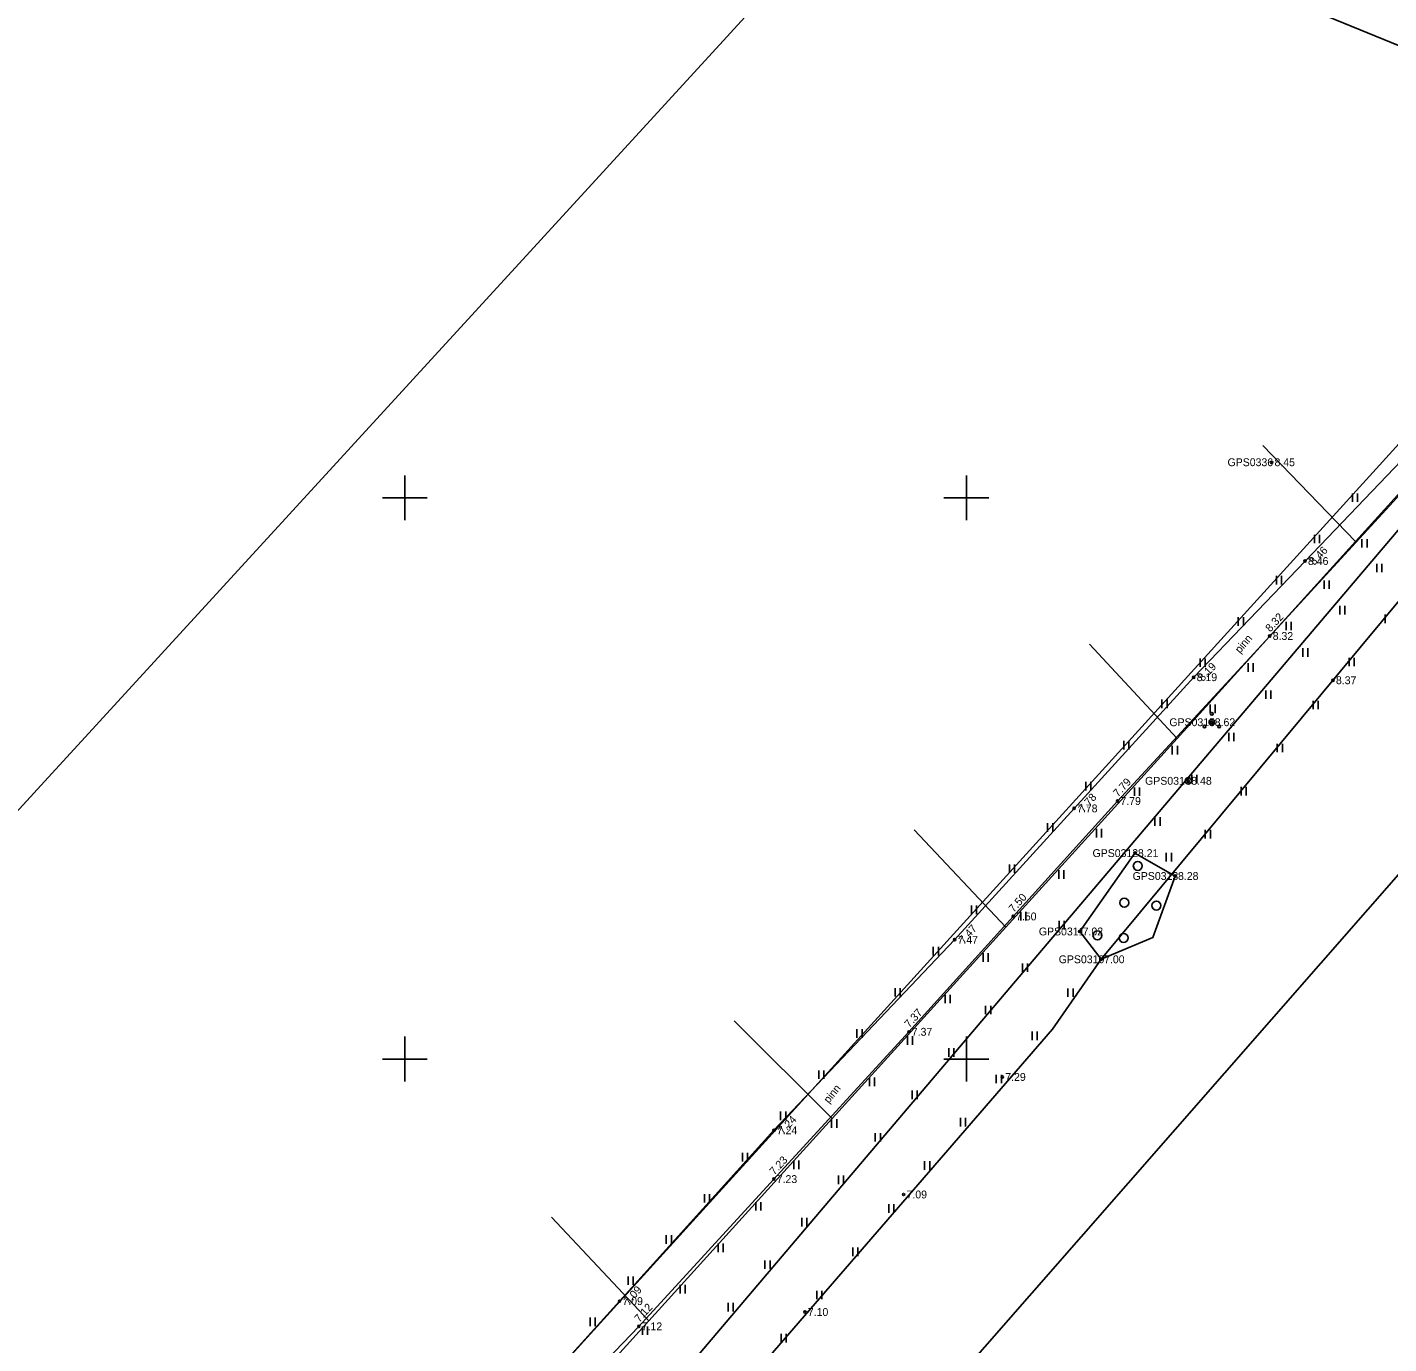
# Model space of a CAD drawing. Extents: x 597961 to 601397, y 6602961 to 6613501.
# Drawn here: x 599466.4 to 599587.6, y 6606774.6 to 6606891.9 of the extents above; entities that cross this region are included whole.
import ezdxf

# ---------------------------------------------------------------- set-up
doc = ezdxf.new("R2010")
doc.units = 0
for name, color, linetype in [('DTRASS', 7, 'Continuous'), ('HALJASTUS', 7, 'Continuous'), ('KORGUS-EH2000', 7, 'Continuous'), ('MOOTKORG-EH2000', 7, 'Continuous'), ('MOOTMPUNKT', 7, 'Continuous'), ('MOOTNR', 7, 'Continuous'), ('MOOTPIIR', 7, 'Continuous'), ('MPOHULIIN', 7, 'Continuous'), ('PIIR', 7, 'Continuous'), ('PIIRIMLEITUD', 7, 'Continuous'), ('PUU', 7, 'Continuous'), ('TEE', 7, 'Continuous'), ('VORK', 7, 'Continuous')]:
    doc.layers.add(name, color=color, linetype=linetype)

msp = doc.modelspace()

# ---------------------------------------------------------------- linework, layer by layer
at = {"layer": 'DTRASS'}
for p, q in [((599584.65, 6606846.11), (599576.38, 6606854.66)), ((599568.75, 6606828.57), (599560.96, 6606836.96)), ((599553.5, 6606811.75), (599545.35, 6606820.42)), ((599538.06, 6606794.71), (599529.33, 6606803.42)), ((599521.73, 6606776.69), (599513.05, 6606785.92))]:
    msp.add_line(p, q, dxfattribs=at)
for points in [[(599490.48, 6606742.2), (599506.91, 6606760.33), (599521.73, 6606776.69), (599538.06, 6606794.71), (599553.5, 6606811.75), (599568.75, 6606828.57), (599584.65, 6606846.11), (599612.19, 6606876.51)], [(599877.25, 6606694.04), (599751.89, 6606693), (599611.45, 6606691.84), (599604.48, 6606695.36), (599603.39, 6606696), (599534.48, 6606754.78), (599624.23, 6606857.3)]]:
    msp.add_lwpolyline(points, dxfattribs=at)
at = {"layer": 'HALJASTUS'}
for p, q in [((599584.38, 6606850.39), (599584.38, 6606849.63)), ((599584.83, 6606850.39), (599584.83, 6606849.63)), ((599580.99, 6606846.71), (599580.99, 6606845.95)), ((599581.45, 6606846.71), (599581.45, 6606845.95)), ((599585.22, 6606846.33), (599585.22, 6606845.57)), ((599585.67, 6606846.33), (599585.67, 6606845.57)), ((599586.53, 6606844.13), (599586.53, 6606843.37)), ((599586.99, 6606844.13), (599586.99, 6606843.37)), ((599577.6, 6606843.04), (599577.6, 6606842.28)), ((599578.05, 6606843.04), (599578.05, 6606842.28)), ((599581.84, 6606842.64), (599581.84, 6606841.88)), ((599582.29, 6606842.64), (599582.29, 6606841.88)), ((599583.24, 6606840.37), (599583.24, 6606839.61)), ((599583.7, 6606840.37), (599583.7, 6606839.61)), ((599574.2, 6606839.37), (599574.2, 6606838.61)), ((599574.66, 6606839.37), (599574.66, 6606838.61)), ((599578.46, 6606838.96), (599578.46, 6606838.2)), ((599578.92, 6606838.96), (599578.92, 6606838.2)), ((599587.28, 6606839.6), (599587.28, 6606838.84)), ((599579.95, 6606836.6), (599579.95, 6606835.84)), ((599580.4, 6606836.6), (599580.4, 6606835.84)), ((599570.81, 6606835.7), (599570.81, 6606834.94)), ((599571.26, 6606835.7), (599571.26, 6606834.94)), ((599575.08, 6606835.27), (599575.08, 6606834.51)), ((599575.54, 6606835.27), (599575.54, 6606834.51)), ((599584.08, 6606835.76), (599584.08, 6606835)), ((599584.53, 6606835.76), (599584.53, 6606835)), ((599576.66, 6606832.84), (599576.66, 6606832.08)), ((599577.11, 6606832.84), (599577.11, 6606832.08)), ((599567.41, 6606832.03), (599567.41, 6606831.27)), ((599567.87, 6606832.03), (599567.87, 6606831.27)), ((599580.87, 6606831.92), (599580.87, 6606831.16)), ((599581.33, 6606831.92), (599581.33, 6606831.16)), ((599571.71, 6606831.58), (599571.71, 6606830.82)), ((599572.16, 6606831.58), (599572.16, 6606830.82)), ((599564.02, 6606828.36), (599564.02, 6606827.59)), ((599564.47, 6606828.36), (599564.47, 6606827.59)), ((599573.37, 6606829.08), (599573.37, 6606828.32)), ((599573.82, 6606829.08), (599573.82, 6606828.32)), ((599577.67, 6606828.09), (599577.67, 6606827.33)), ((599578.13, 6606828.09), (599578.13, 6606827.33)), ((599568.33, 6606827.9), (599568.33, 6606827.13)), ((599568.79, 6606827.9), (599568.79, 6606827.13)), ((599560.62, 6606824.69), (599560.62, 6606823.92)), ((599561.08, 6606824.69), (599561.08, 6606823.92)), ((599570.07, 6606825.31), (599570.07, 6606824.55)), ((599570.53, 6606825.31), (599570.53, 6606824.55)), ((599564.96, 6606824.2), (599564.96, 6606823.44)), ((599565.41, 6606824.2), (599565.41, 6606823.44)), ((599574.47, 6606824.25), (599574.47, 6606823.49)), ((599574.92, 6606824.25), (599574.92, 6606823.49)), ((599557.23, 6606821.01), (599557.23, 6606820.25)), ((599557.68, 6606821.01), (599557.68, 6606820.25)), ((599566.78, 6606821.55), (599566.78, 6606820.79)), ((599567.24, 6606821.55), (599567.24, 6606820.79)), ((599561.59, 6606820.51), (599561.59, 6606819.75)), ((599562.04, 6606820.51), (599562.04, 6606819.75)), ((599571.26, 6606820.41), (599571.26, 6606819.65)), ((599571.72, 6606820.41), (599571.72, 6606819.65)), ((599567.79, 6606818.37), (599567.79, 6606817.61)), ((599568.25, 6606818.37), (599568.25, 6606817.61)), ((599553.83, 6606817.34), (599553.83, 6606816.58)), ((599554.29, 6606817.34), (599554.29, 6606816.58)), ((599558.22, 6606816.82), (599558.22, 6606816.05)), ((599558.67, 6606816.82), (599558.67, 6606816.05)), ((599550.44, 6606813.67), (599550.44, 6606812.91)), ((599550.89, 6606813.67), (599550.89, 6606812.91)), ((599554.85, 6606813.12), (599554.85, 6606812.36)), ((599555.3, 6606813.12), (599555.3, 6606812.36)), ((599558.25, 6606812.31), (599558.25, 6606811.55)), ((599558.71, 6606812.31), (599558.71, 6606811.55)), ((599547.04, 6606810), (599547.04, 6606809.24)), ((599547.5, 6606810), (599547.5, 6606809.24)), ((599551.48, 6606809.43), (599551.48, 6606808.67)), ((599551.93, 6606809.43), (599551.93, 6606808.67)), ((599554.98, 6606808.53), (599554.98, 6606807.77)), ((599555.43, 6606808.53), (599555.43, 6606807.77)), ((599543.65, 6606806.33), (599543.65, 6606805.57)), ((599544.1, 6606806.33), (599544.1, 6606805.57)), ((599559.04, 6606806.3), (599559.04, 6606805.54)), ((599559.5, 6606806.3), (599559.5, 6606805.54)), ((599548.11, 6606805.74), (599548.11, 6606804.97)), ((599548.56, 6606805.74), (599548.56, 6606804.97)), ((599551.71, 6606804.75), (599551.71, 6606803.99)), ((599552.16, 6606804.75), (599552.16, 6606803.99)), ((599540.25, 6606802.66), (599540.25, 6606801.9)), ((599540.71, 6606802.66), (599540.71, 6606801.9)), ((599544.74, 6606802.04), (599544.74, 6606801.28)), ((599545.19, 6606802.04), (599545.19, 6606801.28)), ((599555.85, 6606802.46), (599555.85, 6606801.69)), ((599556.31, 6606802.46), (599556.31, 6606801.69)), ((599548.43, 6606800.97), (599548.43, 6606800.21)), ((599548.89, 6606800.97), (599548.89, 6606800.21)), ((599536.86, 6606798.99), (599536.86, 6606798.23)), ((599537.31, 6606798.99), (599537.31, 6606798.23)), ((599541.37, 6606798.35), (599541.37, 6606797.59)), ((599541.82, 6606798.35), (599541.82, 6606797.59)), ((599552.66, 6606798.61), (599552.66, 6606797.85)), ((599553.11, 6606798.61), (599553.11, 6606797.85)), ((599545.16, 6606797.19), (599545.16, 6606796.43)), ((599545.61, 6606797.19), (599545.61, 6606796.43)), ((599533.46, 6606795.32), (599533.46, 6606794.56)), ((599533.92, 6606795.32), (599533.92, 6606794.56)), ((599538, 6606794.66), (599538, 6606793.89)), ((599538.45, 6606794.66), (599538.45, 6606793.89)), ((599549.46, 6606794.76), (599549.46, 6606794)), ((599549.92, 6606794.76), (599549.92, 6606794)), ((599541.88, 6606793.41), (599541.88, 6606792.65)), ((599542.34, 6606793.41), (599542.34, 6606792.65)), ((599530.07, 6606791.65), (599530.07, 6606790.89)), ((599530.52, 6606791.65), (599530.52, 6606790.89)), ((599534.63, 6606790.96), (599534.63, 6606790.2)), ((599535.08, 6606790.96), (599535.08, 6606790.2)), ((599546.27, 6606790.91), (599546.27, 6606790.15)), ((599546.73, 6606790.91), (599546.73, 6606790.15)), ((599538.61, 6606789.63), (599538.61, 6606788.87)), ((599539.07, 6606789.63), (599539.07, 6606788.87)), ((599526.67, 6606787.98), (599526.67, 6606787.22)), ((599527.13, 6606787.98), (599527.13, 6606787.22)), ((599531.26, 6606787.27), (599531.26, 6606786.51)), ((599531.71, 6606787.27), (599531.71, 6606786.51)), ((599543.08, 6606787.07), (599543.08, 6606786.31)), ((599543.53, 6606787.07), (599543.53, 6606786.31)), ((599535.34, 6606785.85), (599535.34, 6606785.09)), ((599535.79, 6606785.85), (599535.79, 6606785.09)), ((599523.28, 6606784.31), (599523.28, 6606783.55)), ((599523.73, 6606784.31), (599523.73, 6606783.55)), ((599527.89, 6606783.58), (599527.89, 6606782.81)), ((599528.34, 6606783.58), (599528.34, 6606782.81)), ((599539.88, 6606783.22), (599539.88, 6606782.46)), ((599540.34, 6606783.22), (599540.34, 6606782.46)), ((599532.06, 6606782.07), (599532.06, 6606781.31)), ((599532.52, 6606782.07), (599532.52, 6606781.31)), ((599519.88, 6606780.64), (599519.88, 6606779.88)), ((599520.34, 6606780.64), (599520.34, 6606779.88)), ((599524.52, 6606779.88), (599524.52, 6606779.12)), ((599524.97, 6606779.88), (599524.97, 6606779.12)), ((599528.79, 6606778.29), (599528.79, 6606777.53)), ((599529.24, 6606778.29), (599529.24, 6606777.53)), ((599536.69, 6606779.37), (599536.69, 6606778.61)), ((599537.14, 6606779.37), (599537.14, 6606778.61)), ((599516.49, 6606776.97), (599516.49, 6606776.21)), ((599516.94, 6606776.97), (599516.94, 6606776.21)), ((599521.15, 6606776.19), (599521.15, 6606775.43)), ((599521.6, 6606776.19), (599521.6, 6606775.43)), ((599533.5, 6606775.53), (599533.5, 6606774.76)), ((599533.95, 6606775.53), (599533.95, 6606774.76))]:
    msp.add_line(p, q, dxfattribs=at)
msp.add_lwpolyline([(599568.58, 6606816.31), (599565.01, 6606818.35), (599560.09, 6606811.37), (599562, 6606808.89), (599566.6, 6606810.83), (599568.58, 6606816.31)], dxfattribs=at)
for centre in [(599565.26, 6606817.21), (599564.05, 6606813.93), (599566.92, 6606813.68), (599561.67, 6606811.02), (599563.99, 6606810.8)]:
    msp.add_circle(centre, 0.4, dxfattribs=at)
at = {"layer": 'KORGUS-EH2000'}
for centre in [(599577.17, 6606853.17), (599580.15, 6606844.37), (599577.01, 6606837.69), (599570.24, 6606834.02), (599582.64, 6606833.75), (599571.85, 6606830.01), (599569.76, 6606824.79), (599559.59, 6606822.33), (599563.45, 6606822.99), (599568.58, 6606816.31), (599554.16, 6606812.71), (599560.09, 6606811.37), (599548.95, 6606810.63), (599562, 6606808.89), (599544.88, 6606802.43), (599553.2, 6606798.41), (599532.86, 6606793.66), (599532.85, 6606789.31), (599544.41, 6606787.94), (599519.11, 6606778.44), (599535.62, 6606777.47), (599520.83, 6606776.19)]:
    msp.add_circle(centre, 0.1, dxfattribs=at)
at = {"layer": 'MOOTMPUNKT'}
for centre in [(599577.17, 6606853.17), (599580.15, 6606844.37), (599577.01, 6606837.69), (599570.24, 6606834.02), (599582.64, 6606833.75), (599571.85, 6606830.01), (599569.76, 6606824.79), (599559.59, 6606822.33), (599563.45, 6606822.99), (599565.01, 6606818.35), (599568.58, 6606816.31), (599554.16, 6606812.71), (599560.09, 6606811.37), (599548.95, 6606810.63), (599562, 6606808.89), (599544.88, 6606802.43), (599553.2, 6606798.41), (599532.86, 6606793.66), (599532.85, 6606789.31), (599544.41, 6606787.94), (599519.11, 6606778.44), (599535.62, 6606777.47), (599520.83, 6606776.19)]:
    msp.add_circle(centre, 0.1, dxfattribs=at)
at = {"layer": 'MOOTPIIR'}
for points in [[(599598.85, 6606693.19), (599546.35, 6606731.59), (599505.36, 6606763.23), (599600.29, 6606867.78)], [(599610.01, 6606866.72), (599562, 6606808.89), (599557.66, 6606802.66), (599526.82, 6606766.99), (599609.81, 6606697.99)]]:
    msp.add_lwpolyline(points, dxfattribs=at)
at = {"layer": 'MPOHULIIN'}
msp.add_lwpolyline([(599169.39, 6607055.41), (599186.02, 6607048.11), (599236.53, 6607030.65), (599288.07, 6607013.2), (599288.07, 6607013.2), (599334.21, 6606994.24), (599382.78, 6606974.46), (599434.23, 6606953.28), (599434.23, 6606953.28), (599475.88, 6606936.36), (599518.86, 6606918.7), (599566.29, 6606899.37), (599611.59, 6606880.84)], dxfattribs=at)
at = {"layer": 'PIIR'}
for points in [[(599224.34, 6606558.79), (599173.65, 6606609.28), (599379.82, 6606842.22), (599385.79, 6606848.86), (599527.8, 6607006.47), (599590.19, 6607075.73), (599655.23, 6607030.4), (599613.76, 6606984.01)], [(599485.27, 6606634.09), (599475.93, 6606629.37), (599356.85, 6606570.31), (599355.95, 6606572.97), (599670.67, 6606944.13), (599706.68, 6606994.63), (599726.81, 6606834.15), (599649.84, 6606745.59), (599610.11, 6606688.82), (599600.27, 6606689.54), (599496.13, 6606639.31), (599491.55, 6606637.1)], [(599356.85, 6606570.31), (599259.23, 6606521.9), (599258.06, 6606524.38), (599224.34, 6606558.79), (599613.76, 6606984.01), (599670.67, 6606944.13), (599355.95, 6606572.97)]]:
    msp.add_lwpolyline(points, close=True, dxfattribs=at)
at = {"layer": 'PIIRIMLEITUD'}
msp.add_circle((599569.76, 6606824.79), 0.285, dxfattribs=at)
at = {"layer": 'PUU'}
for centre, radius in [((599571.85, 6606830.76), 0.125), ((599571.2, 6606829.63), 0.125), ((599571.85, 6606830.01), 0.25), ((599572.5, 6606829.63), 0.125)]:
    msp.add_circle(centre, radius, dxfattribs=at)
at = {"layer": 'TEE'}
for points in [[(599608.65, 6606885.35), (599607.8, 6606875.6), (599606.69, 6606871.48), (599602.7, 6606866.11), (599588.04, 6606849.68), (599577.01, 6606837.69), (599563.45, 6606822.99), (599554.16, 6606812.71), (599544.88, 6606802.43), (599532.85, 6606789.31), (599520.83, 6606776.19), (599506.56, 6606761.31)], [(599606.58, 6606884.58), (599605.96, 6606876.26), (599604.63, 6606872.47), (599600.99, 6606867.37), (599599.33, 6606865.42), (599590.07, 6606854.72), (599580.15, 6606844.37), (599570.24, 6606834.02), (599559.59, 6606822.33), (599548.95, 6606810.63), (599532.86, 6606793.66), (599519.11, 6606778.44), (599505.36, 6606763.23)]]:
    msp.add_lwpolyline(points, dxfattribs=at)
at = {"layer": 'VORK'}
for p, q in [((599500, 6606852), (599500, 6606848)), ((599550, 6606852), (599550, 6606848)), ((599498, 6606850), (599502, 6606850)), ((599548, 6606850), (599552, 6606850)), ((599500, 6606802), (599500, 6606798)), ((599550, 6606802), (599550, 6606798)), ((599498, 6606800), (599502, 6606800)), ((599548, 6606800), (599552, 6606800))]:
    msp.add_line(p, q, dxfattribs=at)

# ---------------------------------------------------------------- texts
at = {"layer": 'KORGUS-EH2000'}
for s, p in [(' 8.45', (599577.17, 6606852.82)), (' 8.37', (599582.64, 6606833.4)), (' 8.62', (599571.85, 6606829.66)), (' 8.48', (599569.76, 6606824.44)), (' 8.28', (599568.58, 6606815.96)), (' 7.02', (599560.09, 6606811.02)), (' 7.00', (599562, 6606808.54)), (' 7.29', (599553.2, 6606798.06)), (' 7.09', (599544.41, 6606787.59)), (' 7.10', (599535.62, 6606777.12))]:
    msp.add_text(s, height=0.7, dxfattribs=at).set_placement(p)
for s, rotation, p in [(' 8.46', 46.2368, (599580.79, 6606843.76)), (' 8.32', 47.4045, (599576.88, 6606837.81)), (' 8.19', 46.2368, (599570.87, 6606833.41)), (' 7.79', 47.3103, (599563.32, 6606823.11)), (' 7.78', 47.6823, (599560.24, 6606821.74)), (' 7.50', 47.8997, (599554.03, 6606812.83)), (' 7.47', 47.6823, (599549.59, 6606810.04)), (' 7.37', 47.8997, (599544.75, 6606802.55)), (' 7.24', 46.5387, (599533.5, 6606793.05)), (' 7.23', 47.4992, (599532.73, 6606789.43)), (' 7.09', 47.8964, (599519.76, 6606777.86)), (' 7.12', 47.4992, (599520.7, 6606776.31))]:
    msp.add_text(s, height=0.7, rotation=rotation, dxfattribs=at).set_placement(p)
at = {"layer": 'MOOTKORG-EH2000'}
for s, p in [(' 8.45', (599577.17, 6606852.82)), (' 8.46', (599580.15, 6606844.02)), (' 8.32', (599577.01, 6606837.34)), (' 8.19', (599570.24, 6606833.67)), (' 8.37', (599582.64, 6606833.4)), (' 8.62', (599571.85, 6606829.66)), (' 8.48', (599569.76, 6606824.44)), (' 7.79', (599563.45, 6606822.64)), (' 7.78', (599559.59, 6606821.98)), (' 8.21', (599565.01, 6606818)), (' 8.28', (599568.58, 6606815.96)), (' 7.50', (599554.16, 6606812.36)), (' 7.02', (599560.09, 6606811.02)), (' 7.47', (599548.95, 6606810.28)), (' 7.00', (599562, 6606808.54)), (' 7.37', (599544.88, 6606802.08)), (' 7.29', (599553.2, 6606798.06)), (' 7.24', (599532.86, 6606793.31)), (' 7.23', (599532.85, 6606788.96)), (' 7.09', (599544.41, 6606787.59)), (' 7.09', (599519.11, 6606778.09)), (' 7.10', (599535.62, 6606777.12)), (' 7.12', (599520.83, 6606775.84))]:
    msp.add_text(s, height=0.7, dxfattribs=at).set_placement(p)
at = {"layer": 'MOOTNR'}
for s, p in [('GPS0336 ', (599573.25, 6606852.82)), ('GPS0315 ', (599568.07, 6606829.66)), ('GPS0314 ', (599565.91, 6606824.44)), ('GPS0312 ', (599561.23, 6606818)), ('GPS0313 ', (599564.8, 6606815.96)), ('GPS0311 ', (599556.45, 6606811.02)), ('GPS0310 ', (599558.22, 6606808.54))]:
    msp.add_text(s, height=0.7, dxfattribs=at).set_placement(p)
at = {"layer": 'TEE'}
for rotation, p in [(49.7989, (599574.36, 6606836.1)), (51.0096, (599537.75, 6606796.01))]:
    msp.add_text('pinn', height=0.7, rotation=rotation, dxfattribs=at).set_placement(p)

doc.saveas('drawing.dxf')
